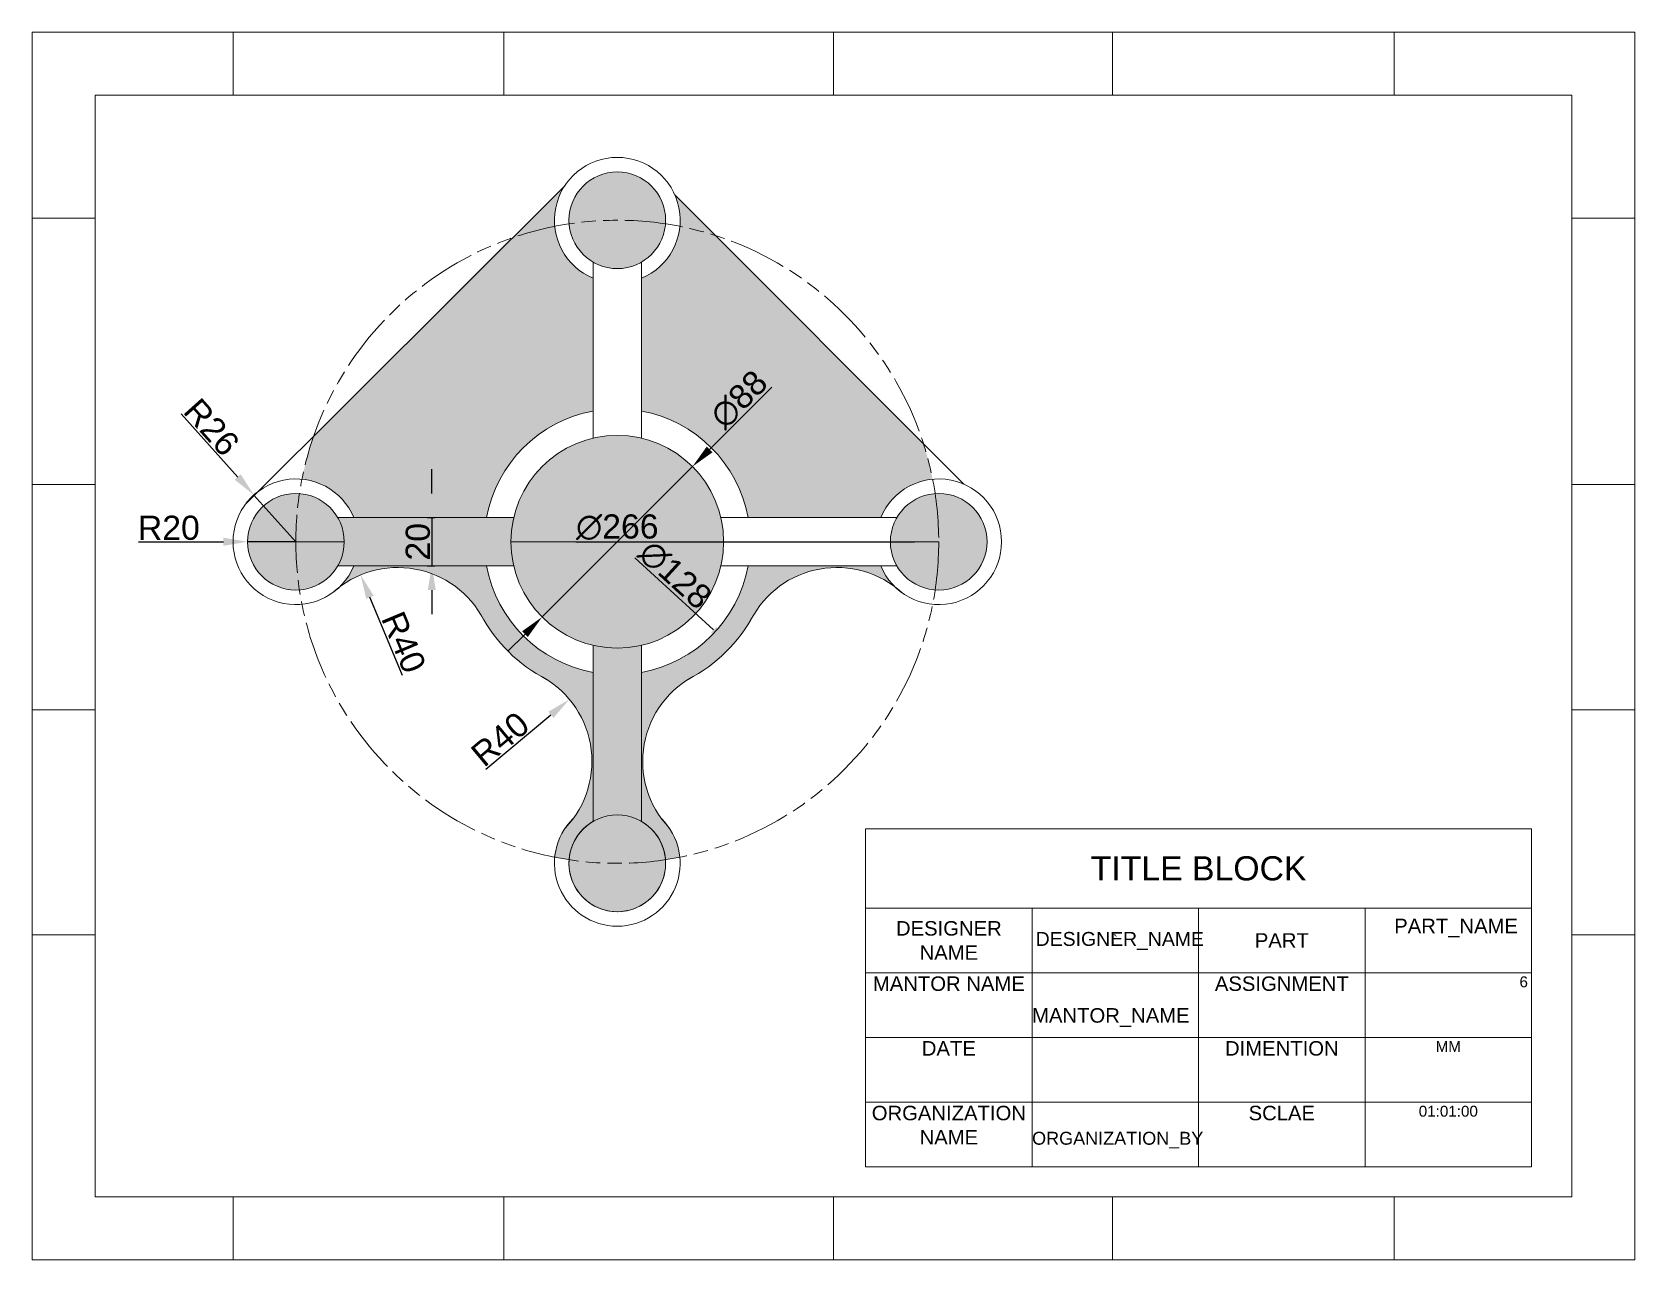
# Model space of a CAD drawing. Header units: millimetres. Extents: x 3386 to 7115, y 1434 to 3402.
# Drawn here: x 3386 to 4049, y 1434 to 1942 of the extents above; entities outside this region: 1.
import ezdxf

# ---------------------------------------------------------------- set-up
doc = ezdxf.new("R2010")
doc.units = ezdxf.units.MM
doc.linetypes.add('ACAD_ISO09W100', pattern=[45, 24, -3, 6, -3, 6, -3])
doc.linetypes.add('CENTER2', pattern=[28.575000000000003, 19.05, -3.175, 3.175, -3.175])
doc.layers.get('0').update_dxf_attribs({"lineweight": 0})
doc.layers.get('Defpoints').update_dxf_attribs({"linetype": 'CENTER2'})
doc.styles.get("Standard").update_dxf_attribs({"font": 'arial.ttf'})
doc.dimstyles.new('ISO-25', dxfattribs={"dimtxt": 10, "dimasz": 10, "dimexe": 1.25, "dimexo": 0.625, "dimtad": 1, "dimtxsty": 'Standard', "dimcen": 2.5, "dimadec": 0, "dimazin": 0, "dimtfac": 1, "dimtmove": 0, "dimatfit": 3, "dimfxl": 1, "dimarcsym": 0})

# ---------------------------------------------------------------- blocks, each defined once
blk = doc.blocks.new('*D1')
at = {"color": 0, "lineweight": -2, "transparency": 16777216}
for p, q in [((3447.605490885203, 1784.16646810495), (3471.083389912589, 1758.023084520801)), ((3495.137155485397, 1731.238455313579), (3477.764991460591, 1750.582909741017))]:
    blk.add_line(p, q, dxfattribs=at)
at = {"color": 0, "transparency": 16777216}
blk.add_solid([(3472.323419042552, 1759.136684778802), (3469.843360782625, 1756.909484262801), (3477.764991460591, 1750.582909741017)], dxfattribs=at)
at = {"layer": 'Defpoints', "color": 0, "transparency": 16777216}
for p in [(3477.764991460591, 1750.582909741017), (3495.137155485397, 1731.238455313579)]:
    blk.add_point(p, dxfattribs=at)
at = {"color": 0, "transparency": 16777216, "insert": (3460.267402815117, 1778.643909064647), "char_height": 10, "attachment_point": 5, "rotation": 311.92522299615996}
blk.add_mtext('R26', dxfattribs=at)
blk = doc.blocks.new('*D2')
at = {"color": 0, "lineweight": -2, "transparency": 16777216}
for p, q in [((3430.02630964638, 1731.23845531358), (3465.137155485398, 1731.23845531358)), ((3495.137155485397, 1731.238455313578), (3475.137155485398, 1731.23845531358))]:
    blk.add_line(p, q, dxfattribs=at)
at = {"color": 0, "transparency": 16777216}
blk.add_solid([(3465.137155485398, 1732.905121980247), (3465.137155485398, 1729.571788646913), (3475.137155485398, 1731.23845531358)], dxfattribs=at)
at = {"layer": 'Defpoints', "color": 0, "transparency": 16777216}
for p in [(3475.137155485398, 1731.23845531358), (3495.137155485397, 1731.238455313578)]:
    blk.add_point(p, dxfattribs=at)
at = {"color": 0, "transparency": 16777216, "insert": (3442.581732565889, 1736.969185190797), "char_height": 10, "attachment_point": 5}
blk.add_mtext('R20', dxfattribs=at)
blk = doc.blocks.new('*D3')
at = {"color": 0, "lineweight": -2, "transparency": 16777216}
blk.add_line((3611.02852656316, 1731.23845531358), (3751.137155485398, 1731.23845531358), dxfattribs=at)
at = {"color": 0, "transparency": 16777216}
blk.add_solid([(3751.137155485398, 1732.905121980247), (3751.137155485398, 1729.571788646913), (3761.137155485398, 1731.23845531358)], dxfattribs=at)
at = {"layer": 'Defpoints', "color": 0, "transparency": 16777216}
for p in [(3495.137155485398, 1731.23845531358), (3761.137155485398, 1731.23845531358)]:
    blk.add_point(p, dxfattribs=at)
at = {"color": 0, "transparency": 16777216, "insert": (3628.137155485398, 1737.248857769242), "char_height": 10, "attachment_point": 5}
blk.add_mtext('∅266', dxfattribs=at)
blk = doc.blocks.new('*U5')
for p, q in [((36.41546067652689, 9.999999999999773), (-36.41546067652689, 10)), ((-36.41546067652689, -10.00000000000023), (36.41546067652735, -10))]:
    blk.add_line(p, q)
blk = doc.blocks.new('*U6')
at = {"color": 0, "linetype": 'ByBlock', "lineweight": -2, "transparency": 16777216}
for p, rotation in [((3628.137155485398, 1810.502486561364), 270.0000000000001), ((3707.401186733182, 1731.23845531358), 180), ((3628.137155485398, 1651.974424065796), 90.00000000000001)]:
    blk.add_blockref('*U5', p, dxfattribs=dict(at, rotation=rotation))
blk.add_blockref('*U5', (3548.873124237613, 1731.23845531358), dxfattribs=at)
blk = doc.blocks.new('*D7')
at = {"color": 0, "lineweight": -2, "transparency": 16777216}
for p, q in [((3551.372272864559, 1751.238455313581), (3551.372272864559, 1761.238455313581)), ((3549.498124237615, 1741.238455313581), (3552.622272864559, 1741.238455313581)), ((3551.372272864559, 1741.238455313581), (3551.372272864559, 1721.23845531358)), ((3549.498124237615, 1721.23845531358), (3552.622272864559, 1721.23845531358)), ((3551.372272864559, 1711.23845531358), (3551.372272864559, 1701.23845531358))]:
    blk.add_line(p, q, dxfattribs=at)
at = {"color": 0, "transparency": 16777216}
for points in [[(3549.705606197892, 1751.238455313581), (3553.038939531225, 1751.238455313581), (3551.372272864559, 1741.238455313581)], [(3549.705606197892, 1711.23845531358), (3553.038939531225, 1711.23845531358), (3551.372272864559, 1721.23845531358)]]:
    blk.add_solid(points, dxfattribs=at)
at = {"layer": 'Defpoints', "color": 0, "transparency": 16777216}
for p in [(3548.873124237615, 1741.238455313581), (3548.873124237615, 1721.23845531358), (3551.372272864559, 1721.23845531358)]:
    blk.add_point(p, dxfattribs=at)
at = {"color": 0, "transparency": 16777216, "insert": (3545.641542987341, 1731.238455313579), "char_height": 10, "attachment_point": 5, "rotation": 90}
blk.add_mtext('20', dxfattribs=at)
blk = doc.blocks.new('*D8')
at = {"color": 0, "lineweight": -2, "transparency": 16777216}
blk.add_line((3539.294629366239, 1675.885079910897), (3525.790610024547, 1708.295154843708), dxfattribs=at)
at = {"color": 0, "transparency": 16777216}
blk.add_solid([(3527.329074572007, 1708.936173263088), (3524.252145477086, 1707.654136424328), (3521.944499508267, 1717.525942128472)], dxfattribs=at)
at = {"layer": 'Defpoints', "color": 0, "transparency": 16777216}
for p in [(3521.944499508267, 1717.525942128472), (3537.328941573386, 1680.602792989417)]:
    blk.add_point(p, dxfattribs=at)
at = {"color": 0, "transparency": 16777216, "insert": (3539.755589801836, 1689.678825779592), "char_height": 10, "attachment_point": 5, "rotation": 292.6195959979209}
blk.add_mtext('R40', dxfattribs=at)
blk = doc.blocks.new('*D9')
at = {"color": 0, "lineweight": -2, "transparency": 16777216}
blk.add_line((3573.715845956125, 1637.142740552797), (3600.656111281201, 1659.659258928112), dxfattribs=at)
at = {"color": 0, "transparency": 16777216}
blk.add_solid([(3599.587281131179, 1660.938078652772), (3601.724941431223, 1658.380439203451), (3608.329029629165, 1666.072239828245)], dxfattribs=at)
at = {"layer": 'Defpoints', "color": 0, "transparency": 16777216}
for p in [(3608.329029629165, 1666.072239828245), (3577.637356237308, 1640.420316227713)]:
    blk.add_point(p, dxfattribs=at)
at = {"color": 0, "transparency": 16777216, "insert": (3579.674413320039, 1649.591651532601), "char_height": 10, "attachment_point": 5, "rotation": 39.88868304342329}
blk.add_mtext('R40', dxfattribs=at)
blk = doc.blocks.new('*D10')
at = {"color": 0, "lineweight": -2, "transparency": 16777216}
blk.add_line((3635.339143526513, 1724.65815820477), (3668.002776664077, 1694.814119382255), dxfattribs=at)
at = {"color": 0, "transparency": 16777216}
blk.add_solid([(3669.126984563192, 1696.044539789004), (3666.878568764962, 1693.583698975506), (3675.385299104573, 1688.068871987565)], dxfattribs=at)
at = {"layer": 'Defpoints', "color": 0, "transparency": 16777216}
for p in [(3580.889011866222, 1774.408038639595), (3675.385299104573, 1688.068871987565)]:
    blk.add_point(p, dxfattribs=at)
at = {"color": 0, "transparency": 16777216, "insert": (3652.033864025556, 1717.545955591391), "char_height": 10, "attachment_point": 5, "rotation": 317.58274563680976}
blk.add_mtext('∅128', dxfattribs=at)
blk = doc.blocks.new('*D11')
at = {"color": 0, "lineweight": -2, "transparency": 16777216}
for p, q in [((3692.112713863876, 1795.214013692058), (3666.320921669471, 1769.422221497653)), ((3597.024457113189, 1700.125756941371), (3659.249853857606, 1762.351153685787)), ((3589.953389301324, 1693.054689129506), (3582.882321489459, 1685.98362131764))]:
    blk.add_line(p, q, dxfattribs=at)
at = {"color": 0, "transparency": 16777216}
for points in [[(3665.142410367494, 1770.600732799631), (3667.499432971449, 1768.243710195676), (3659.249853857606, 1762.351153685787)], [(3588.774877999346, 1694.233200431484), (3591.131900603302, 1691.876177827528), (3597.024457113189, 1700.125756941371)]]:
    blk.add_solid(points, dxfattribs=at)
at = {"layer": 'Defpoints', "color": 0, "transparency": 16777216}
for p in [(3659.249853857606, 1762.351153685787), (3597.024457113189, 1700.125756941371)]:
    blk.add_point(p, dxfattribs=at)
at = {"color": 0, "transparency": 16777216, "insert": (3678.502355338548, 1790.103647834846), "char_height": 10, "attachment_point": 5, "rotation": 45}
blk.add_mtext('∅88', dxfattribs=at)
blk = doc.blocks.new('*T13')
at = {"color": 0, "linetype": 'ByBlock', "lineweight": -2, "transparency": 16777216}
for p, q in [((0, 0), (275.5565449026617, 0)), ((0, 0), (0, -139.784399492896)), ((275.5565449026617, 0), (275.5565449026617, -139.784399492896)), ((0, -32.7568798985792), (275.5565449026617, -32.7568798985792)), ((68.88913622566542, -32.7568798985792), (68.88913622566542, -139.784399492896)), ((137.7782724513308, -32.7568798985792), (137.7782724513308, -139.784399492896)), ((206.6674086769963, -32.7568798985792), (206.6674086769963, -139.784399492896)), ((0, -59.5137597971584), (275.5565449026617, -59.5137597971584)), ((0, -86.2706396957376), (275.5565449026617, -86.2706396957376)), ((0, -113.0275195943168), (275.5565449026617, -113.0275195943168)), ((0, -139.784399492896), (275.5565449026617, -139.784399492896))]:
    blk.add_line(p, q, dxfattribs=at)
at = {"color": 0, "transparency": 16777216}
for s, insert, char_height, width, attachment_point in [('TITLE BLOCK', (137.7782724513308, -16.37843994928971), 10, 272.5565449026617, 5), ('DESIGNER NAME', (34.44456811283271, -46.13531984786869), 6, 65.88913622566542, 5), ('`', (103.3337043384981, -46.13531984786869), 4.5, 65.88913622566542, 5), ('PART', (172.2228405641636, -46.13531984786869), 6, 65.88913622566542, 5), ('MANTOR NAME', (34.44456811283271, -61.0137597971584), 6, 65.88913622566542, 2), ('ASSIGNMENT', (172.2228405641636, -61.0137597971584), 6, 65.88913622566542, 2), ('6', (274.0565449026617, -61.0137597971584), 4.5, 65.88913622566542, 3), ('DATE', (34.44456811283271, -87.7706396957376), 6, 65.88913622566542, 2), ('DIMENTION', (172.2228405641636, -87.7706396957376), 6, 65.88913622566542, 2), ('MM', (241.111976789829, -87.7706396957376), 4.5, 65.88913622566542, 2), ('ORGANIZATION NAME', (34.44456811283271, -114.5275195943168), 6, 65.88913622566542, 2), ('SCLAE', (172.2228405641636, -114.5275195943168), 6, 65.88913622566542, 2), ('01:01:00', (241.111976789829, -114.5275195943168), 4.5, 65.88913622566542, 2)]:
    blk.add_mtext(s, dxfattribs=dict(at, insert=insert, char_height=char_height, width=width, attachment_point=attachment_point))

msp = doc.modelspace()

# ---------------------------------------------------------------- hatches: boundary and pattern name
h = msp.add_hatch(color=256)
h.set_gradient(color1=(0, 0, 255), color2=(255, 255, 0), tint=1, name='CYLINDER')
h.paths.add_polyline_path([(3606.367366914607, 1878.453809884714), (3584.825164377574, 1856.988490805725, -0.03398859761381339), (3602.261655046172, 1861.697101930121, -0.1707231767137348)])
h.paths.add_polyline_path([(3651.895031970086, 1874.800808504905, -0.1297815926787197), (3654.012655924624, 1861.697101930121, -0.02876529772624731), (3668.815172184415, 1857.865067672256)])
h.paths.add_polyline_path([(3608.137155485398, 1864.23845531358, 0.01881696873308911), (3608.1937679178, 1862.734695915084, -0.0754014027656653), (3648.080543052996, 1862.734695915084, 0.018816968733089), (3648.137155485398, 1864.23845531358, 1)])
h.paths.add_polyline_path([(3648.080543052996, 1862.734695915084, 0.0754014027656653), (3608.1937679178, 1862.734695915084, 0.9274372540176863)])
h.paths.add_polyline_path([(3496.640914883894, 1751.181842881178, 0.03764726754713407), (3495.137155485398, 1731.23845531358), (3515.137155485398, 1731.23845531358, 0.3923386109124687)])
h.paths.add_polyline_path([(3515.137155485398, 1731.23845531358), (3495.137155485398, 1731.23845531358, 0.03764726754713407), (3496.640914883894, 1711.295067745981, 0.3923386109124689)])
h.paths.add_polyline_path([(3495.137155485398, 1731.23845531358, -0.03764726754713404), (3496.640914883894, 1751.181842881178, 0.4364321899320888), (3475.137155485398, 1731.23845531358, 0.43643218993209), (3496.640914883894, 1711.295067745981, -0.03764726754713407)])
h.paths.add_polyline_path([(3759.633396086901, 1751.181842881178, -0.03764726754713368), (3761.137155485398, 1731.23845531358, -0.03764726754713407), (3759.633396086901, 1711.295067745981, 0.4364321899320888), (3781.137155485398, 1731.23845531358, 0.4364321899320859)])
h.paths.add_polyline_path([(3759.633396086901, 1751.181842881178, 0.3923386109124689), (3741.137155485398, 1731.23845531358), (3761.137155485398, 1731.23845531358, 0.03764726754713404)])
h.paths.add_polyline_path([(3761.137155485398, 1731.23845531358), (3741.137155485398, 1731.23845531358, 0.392338610912469), (3759.633396086901, 1711.295067745982, 0.03764726754713407)])
h.paths.add_polyline_path([(3608.1937679178, 1599.742214712076, 0.07540140276566429), (3648.080543052996, 1599.742214712076, 0.9274372540176072)])
h.paths.add_polyline_path([(3648.137155485398, 1598.23845531358, 0.01881696873308865), (3648.080543052995, 1599.742214712076, -0.07540140276566427), (3608.1937679178, 1599.742214712076, 0.01881696873308924), (3608.137155485398, 1598.23845531358, 1)])
h = msp.add_hatch(color=256)
h.set_gradient(color1=(0, 0, 255), color2=(255, 255, 0), tint=1)
h.paths.add_polyline_path([(3618.137155485397, 1840.23845531358, -0.2762480399312984), (3602.261655046172, 1861.697101930121, 0.03597038895273723), (3583.830909517743, 1856.641631382824), (3502.631615219359, 1775.253899904426, 0.03539015508771128), (3497.678508868856, 1757.113955752806, -0.2762480399313037), (3519.137155485398, 1741.23845531358), (3574.053886353438, 1741.23845531358, -0.3107409470371877), (3618.137155485398, 1785.32172444554)])
h.paths.add_polyline_path([(3668.815172184415, 1857.865067672256, 0.02876529772624727), (3654.012655924624, 1861.697101930121, -0.2762480399313054), (3638.137155485398, 1840.23845531358), (3638.137155485398, 1785.32172444554, -0.3107409470371868), (3682.220424617357, 1741.23845531358), (3737.137155485398, 1741.23845531358, -0.2762480399313037), (3758.595802101939, 1757.113955752806, 0.02853471116132568), (3754.801202510043, 1771.799756961068)])
h.paths.add_polyline_path([(3661.019187414849, 1676.331516078265, 0.1266912595218231), (3683.449445190423, 1699.042949298185, -0.4659750226029984), (3743.234457372697, 1712.383922694458, -0.1045020430992505), (3737.137155485398, 1721.23845531358), (3682.220424617357, 1721.23845531358, -0.3107409470371875), (3638.137155485398, 1677.15518618162), (3638.137155485398, 1615.558963389268, -0.247882402711708), (3648.080543052996, 1599.742214712076, 0.01132132444931666), (3654.012655924624, 1600.779808697039, 0.1259549239481134), (3649.609361906902, 1612.899435887617, -0.5059116046268656)], flags=17)
h.paths.add_polyline_path([(3682.220424617357, 1721.23845531358), (3670.985726056655, 1721.23845531358, -0.2854561404070337), (3638.137155485398, 1688.389884742323), (3638.137155485398, 1677.15518618162, 0.3107409470371882)], flags=16)
h.paths.add_polyline_path([(3618.137155485398, 1688.389884742323, -0.2854561404070323), (3585.288584914141, 1721.23845531358), (3574.053886353438, 1721.23845531358, 0.3107409470371866), (3618.137155485398, 1677.15518618162)], flags=17)
h.paths.add_polyline_path([(3672.137155485398, 1731.23845531358), (3628.137155485398, 1731.23845531358), (3584.137155485398, 1731.23845531358, 1)], flags=17)
h.paths.add_polyline_path([(3584.137155485398, 1731.23845531358), (3628.137155485398, 1731.23845531358), (3672.137155485398, 1731.23845531358, 1)])
h.paths.add_polyline_path([(3741.137155485398, 1731.23845531358), (3672.137155485398, 1731.23845531358, -0.05738190681860812), (3670.985726056655, 1721.23845531358), (3743.816647409709, 1721.23845531358, -0.1316524975873954)], flags=17)
edge = h.paths.add_edge_path()
edge.add_line((3743.816647409708, 1721.23845531358), (3682.220424617357, 1721.23845531358))
edge.add_arc((3628.137155485397, 1731.23845531358), 55.00000000000026, 280.47568169639084, 349.5243183036104, ccw=False)
edge.add_line((3638.137155485398, 1677.15518618162), (3638.137155485398, 1615.558963389268))
edge.add_arc((3628.137155485395, 1598.238455313582), 19.99999999999699, 59.99999999999817, 175.6879773166555)
edge.add_arc((3628.137155485324, 1731.238455313136), 132.9999999995501, 258.7814090414314, 261.37595463330445, ccw=False)
edge.add_arc((3628.137155485404, 1598.238455313577), 26.00000000000709, 145.6751790242367, 174.3907045207145, ccw=False)
edge.add_arc((3577.637356237306, 1640.420316227714), 40.0000000000007, 316.5262630643709, 423.8677748111815)
edge.add_arc((3628.137155485399, 1731.238455313582), 64.00000000000287, 210.2023093510085, 239.08393989793092, ccw=False)
edge.add_arc((3537.328941573385, 1680.602792989416), 39.99999999999959, 27.45190682417685, 127.3892803394821)
edge.add_arc((3495.137155485394, 1731.238455313585), 26.00000000000619, 313.5166479100849, 337.3801350519528)
edge.add_line((3519.137155485399, 1721.23845531358), (3512.457663561087, 1721.238455313579))
edge.add_arc((3495.137155485398, 1731.23845531358), 20.00000000000041, 329.9999999999984, 389.9999999999993)
edge.add_line((3512.457663561087, 1741.23845531358), (3585.288584914142, 1741.238455313585))
edge.add_arc((3628.137155485398, 1731.23845531358), 44, 166.8634412130449, 360)
edge.add_line((3672.137155485398, 1731.23845531358), (3741.137155485397, 1731.23845531358))
edge.add_arc((3761.137155485397, 1731.238455313581), 20.00000000000045, 180, 209.9999999999995)

# ---------------------------------------------------------------- linework, layer by layer
for p, q in [((3469.162390379471, 1942.066624977626), (3469.162390379471, 1915.959899362133)), ((3581.211377226063, 1915.959899362133), (3581.211377226063, 1942.066624977626)), ((3581.211377226063, 1942.066624977626), (3717.592848136562, 1942.066624977626)), ((3717.592848136562, 1942.066624977626), (3717.592848136562, 1915.959899362133)), ((3833.097528325769, 1915.959899362133), (3833.097528325769, 1942.066624977626)), ((3833.097528325769, 1942.066624977626), (3949.628489116166, 1942.066624977626)), ((3949.628489116166, 1942.066624977626), (3949.628489116166, 1915.959899362133)), ((3469.162390379471, 1915.959899362133), (3581.211377226063, 1915.959899362133)), ((3717.592848136562, 1915.959899362133), (3833.097528325769, 1915.959899362133)), ((3474.512428439557, 1747.069457628171), (3606.367366914606, 1878.453809884713)), ((3651.895031970086, 1874.800808504905), (3771.502706263924, 1755.082854174902)), ((3385.975611717232, 1865.043278518437), (3412.082337332725, 1865.043278518437)), ((3412.082337332725, 1865.043278518437), (3412.082337332725, 1754.881978744181)), ((4023.103358940399, 1865.043278518437), (4049.210084555891, 1865.043278518437)), ((4049.210084555891, 1865.043278518437), (4049.210084555891, 1754.881978744181)), ((3412.082337332725, 1754.881978744181), (3385.975611717232, 1754.881978744181)), ((3385.975611717232, 1754.881978744181), (3385.975611717232, 1661.737461893604)), ((4049.210084555891, 1754.881978744181), (4023.103358940399, 1754.881978744181)), ((4023.103358940399, 1754.881978744181), (4023.103358940399, 1661.737461893604)), ((3538.916674974567, 1741.23845531358), (3585.288584914141, 1741.23845531358)), ((3495.137155485398, 1731.23845531358), (3515.137155485398, 1731.23845531358)), ((3584.137155485398, 1731.23845531358), (3628.137155485398, 1731.23845531358)), ((3628.137155485398, 1731.23845531358), (3761.137155485398, 1731.23845531358)), ((3385.975611717232, 1661.737461893604), (3412.082337332725, 1661.737461893604)), ((3412.082337332725, 1661.737461893604), (3412.082337332725, 1568.592949302149)), ((4023.103358940399, 1661.737461893604), (4049.210084555891, 1661.737461893604)), ((4049.210084555891, 1661.737461893604), (4049.210084555891, 1568.592949302149)), ((3412.082337332725, 1568.592949302149), (3385.975611717232, 1568.592949302149)), ((4049.210084555891, 1568.592949302149), (4023.103358940399, 1568.592949302149)), ((3469.162390379471, 1460.300560986343), (3469.162390379471, 1434.19383537085)), ((3581.211377226063, 1434.19383537085), (3581.211377226063, 1460.300560986343)), ((3581.211377226063, 1460.300560986343), (3717.592848136562, 1460.300560986343)), ((3717.592848136562, 1460.300560986343), (3717.592848136562, 1434.19383537085)), ((3833.097528325769, 1434.19383537085), (3833.097528325769, 1460.300560986343)), ((3833.097528325769, 1460.300560986343), (3949.628489116166, 1460.300560986343)), ((3949.628489116166, 1460.300560986343), (3949.628489116166, 1434.19383537085)), ((3469.162390379471, 1434.19383537085), (3581.211377226063, 1434.19383537085)), ((3717.592848136562, 1434.19383537085), (3833.097528325769, 1434.19383537085))]:
    msp.add_line(p, q)
for points in [[(3385.975611717232, 1942.066624977626), (4049.210084555891, 1942.066624977626), (4049.210084555891, 1434.19383537085), (3385.975611717232, 1434.19383537085)], [(3412.082337332725, 1915.959899362133), (4023.103358940399, 1915.959899362133), (4023.103358940399, 1460.300560986343), (3412.082337332725, 1460.300560986343)]]:
    msp.add_lwpolyline(points, close=True)
for centre, radius in [((7074.776909604378, 3361.517625800634), 40), ((3628.137155485398, 1864.23845531358), 20), ((3628.137155485398, 1731.23845531358), 44), ((3628.137155485398, 1731.23845531358), 44), ((3495.137155485398, 1731.23845531358), 20), ((3761.137155485398, 1731.23845531358), 20), ((3628.137155485398, 1598.23845531358), 19.99999999999986)]:
    msp.add_circle(centre, radius)
at = {"linetype": 'ACAD_ISO09W100'}
msp.add_circle((3628.137155485398, 1731.23845531358), 133, dxfattribs=at)
for centre, radius, start, end in [((3628.137155485398, 1864.23845531358), 26, 292.6198649480393, 247.3801350519573), ((3628.137155485398, 1731.23845531358), 55, 100.4756816963899, 169.5243183036098), ((3628.137155485398, 1731.23845531358), 55, 10.47568169638994, 79.52431830361014), ((3495.137155485398, 1731.23845531358), 26, 22.61986494804043, 337.3801350519591), ((3761.137155485398, 1731.23845531358), 26, 202.6198649480404, 157.3801350519591), ((3537.328941573385, 1680.602792989416), 40, 27.45190682382377, 132.2157190110321), ((3628.137155485398, 1731.23845531358), 55, 190.4756816963899, 259.5243183036101), ((3628.137155485398, 1731.23845531358), 55, 280.4756816963899, 349.5243183036104), ((3718.94536939741, 1680.602792989416), 40, 47.78428098898047, 152.5480931761754), ((3628.137155485398, 1731.23845531358), 64, 208.0867305154707, 242.7632053440049), ((3628.137155485398, 1731.23845531358), 64, 297.2367946560023, 331.9132694845252), ((3577.637356237306, 1640.420316227714), 40, 316.5262630639053, 63.86777481152416), ((3678.636954733489, 1640.420316227714), 40, 116.1322251884975, 223.4737369361073), ((3628.137155485398, 1598.23845531358), 26, 134.5816365707794, 45.41836342945128), ((3628.137155485398, 1598.23845531358), 26, 134.5816365707794, 45.41836342945128), ((3628.137155485398, 1598.23845531358), 20, 120.463748029389, 59.9448181475789), ((3505.564694846641, 1624.027702033121), 99.25611104213993, 346.4770441357019, 348.1182718943647)]:
    msp.add_arc(centre, radius, start, end)

# ---------------------------------------------------------------- block references
for name, p in [('*U6', (0, 0)), ('*T13', (3730.875915298205, 1612.481932886514))]:
    msp.add_blockref(name, p)

# ---------------------------------------------------------------- texts
for tag, p, height in [('PART_NAME', (3949.59354646836, 1569.346613038646), 6), ('DESIGNER_NAME', (3801.26505152387, 1564.096613038646), 5.748133969484702), ('MANTOR_NAME', (3799.765051523871, 1532.333267912959), 6), ('ORGANIZATION_BY', (3799.76505152387, 1481.84800128674), 5.336865709383861)]:
    msp.add_attdef(tag, p, '', height=height)

# ---------------------------------------------------------------- dimensions: what is measured, and where the dimension line sits
dim = msp.add_diameter_dim_2p(p1=(3597.024457113189, 1700.125756941371), p2=(3659.249853857606, 1762.351153685787), dimstyle='ISO-25')
dim.commit()
dim.dimension.update_dxf_attribs({"geometry": '*D11', "text_midpoint": (3678.502355338548, 1790.103647834846)})
for center, mpoint, picture, middle in [((3495.137155485397, 1731.238455313579), (3477.764991460591, 1750.582909741017), '*D1', (3460.267402815117, 1778.643909064647)), ((3495.137155485397, 1731.238455313578), (3475.137155485398, 1731.23845531358), '*D2', (3442.581732565889, 1736.969185190797))]:
    dim = msp.add_radius_dim(center=center, mpoint=mpoint, dimstyle='ISO-25')
    dim.commit()
    dim.dimension.update_dxf_attribs({"geometry": picture, "text_midpoint": middle})
for p1, p2, picture, middle in [((3580.889011866222, 1774.408038639595), (3675.385299104573, 1688.068871987565), '*D10', (3647.979698875047, 1713.108762490857)), ((3495.137155485398, 1731.23845531358), (3761.137155485398, 1731.23845531358), '*D3', (3628.137155485398, 1731.23845531358))]:
    dim = msp.add_diameter_dim_2p(p1=p1, p2=p2, dimstyle='ISO-25')
    dim.commit()
    dim.dimension.update_dxf_attribs({"geometry": picture, "text_midpoint": middle, "dimtype": 163})
dim = msp.add_linear_dim(base=(3551.372272864559, 1721.23845531358), p1=(3548.873124237613, 1741.23845531358), p2=(3548.873124237613, 1721.238455313579), angle=90, dimstyle='ISO-25')
dim.commit()
dim.dimension.update_dxf_attribs({"geometry": '*D7', "text_midpoint": (3545.641542987341, 1731.238455313579)})
for center, mpoint, picture, middle in [((3537.328941573386, 1680.602792989417), (3521.944499508267, 1717.525942128472), '*D8', (3534.465674953532, 1687.47472373492)), ((3577.637356237308, 1640.420316227713), (3608.329029629165, 1666.072239828245), '*D9', (3583.34951944468, 1645.194509290388))]:
    dim = msp.add_radius_dim(center=center, mpoint=mpoint, dimstyle='ISO-25')
    dim.commit()
    dim.dimension.update_dxf_attribs({"geometry": picture, "text_midpoint": middle, "dimtype": 164})

doc.saveas('drawing.dxf')
